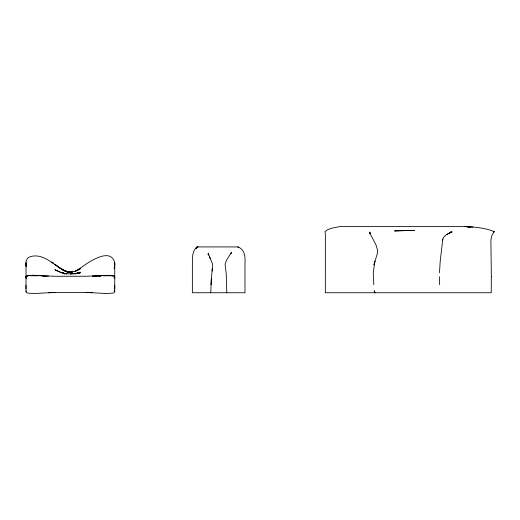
<?xml version="1.0" encoding="UTF-8"?>
<svg xmlns="http://www.w3.org/2000/svg" width="520" height="520" viewBox="0 0 520 520"><rect width="100%" height="100%" fill="white"/><g stroke="black" fill="none" stroke-linecap="round" stroke-linejoin="round"><path stroke-width="0.78" d="M114.745 285.252L114.731 291.967L113.672 293.02L107.068 293.56L92.294 292.747A130.397 102.726 0 0 0 85.833 292.552L54.912 292.552A129.038 100.588 0 0 0 48.451 292.747L33.683 293.56L27.073 293.02L26.013 291.967L26.006 285.252M114.745 265.272L114.745 263.53L114.745 264.18M26 264.322C25.707 261.391 26.715 257.927 29.757 256.834C45.721 251.693 56.407 269.861 70.376 272.344L66.8 271.921L68.594 272.142M26 263.341L26.046 262.275M208.351 253.714L208.299 255.112L208.214 253.448L210.139 258.219L209.489 256.978M210.763 292.747L211.347 278.811L212.362 268.639M439.478 272.76L440.219 261.086L442.793 239.258L442.526 240.506C442.663 235.19 449.183 233.708 452.004 231.595L451.646 232.369M114.745 263.874L114.127 268.743M211.022 284.908L211.361 278.824M231.075 253.929L231.511 252.219L226.609 260.124L225.076 264.16L226.258 274.216L226.792 292.747M114.68 264.999L114.465 266.799M114.127 278.005L114.745 276.952L114.218 276.081L108.485 275.334L85.833 276.263L54.912 276.263L32.266 275.334L27.807 275.646L26.266 276.289L26.072 277.843L26.006 277.466M212.043 271.005L212.647 264.16L210.067 258.083M26.006 277.075L26.266 276.341L26.195 277.446M26.006 291.649L26.195 290.94M208.182 254.56L208.344 253.838M369.928 232.206L369.454 232.785L369.954 232.369M195.812 248.157C191.886 252.323 192.621 258.472 192.368 263.744L192.368 292.747L244.978 292.747L244.978 263.744C245.343 257.329 245.154 249.516 237.848 246.922L238.823 247.54L237.861 246.922L197.061 246.922L195.982 248.157L197.093 246.922M197.789 246.922L196.45 248.157L198.068 246.922M196.047 248.157L197.548 246.922M446.322 234.663L450.313 232.733L448.292 233.578M27.807 275.646L26.533 276.25C33.547 273.956 41.255 276.445 48.451 276.081M76.602 273.669L80.216 272.181L75.153 273.884L80.216 272.584L75.153 273.721L80.216 272.831L70.376 273.858L75.153 273.65C68.114 274.411 61.041 273.5 54.912 269.704L64.591 273.897L63.115 273.253L66.8 273.761L63.115 273.247L64.591 273.845M114.218 276.081L108.485 275.327L92.294 276.25L96.98 275.945M94.634 276.4L96.98 276.244M98.54 276.146L100.88 275.99M103.22 275.841L110.987 275.717M98.54 275.847L105.56 275.392M29.757 275.717L37.524 275.841M407.44 230.438L394.466 230.939L414.466 230.367L407.44 230.438L413.569 230.36M42.991 276.198L46.111 276.4M466.719 226.811L470.6 227.24L464.418 226.428L472.921 227.24M450.45 231.842L451.893 232.459M64.344 273.761L63.115 273.058L64.344 273.786M63.115 270.257L59.189 267.657L66.8 271.765L63.115 270.108C68.484 273.676 75.14 272.012 80.216 268.827L75.153 271.252L80.216 268.534L77.63 270.108C85.495 264.257 110.474 245.518 114.731 262.821M54.912 264.433L59.189 267.579L54.912 264.271M114.478 276.289L114.68 277.843L114.647 276.523M114.127 290.147L114.745 291.649M370.136 233.662L369.733 232.733L376.129 245.291L377.683 250.679L377.41 253.149L373.945 264.947L374.894 261.086L373.262 272.76L373.782 284.668M369.818 232.778L369.564 232.056L369.974 233.786M26.195 278.57L26.098 276.523M114.647 277.101L114.745 277.778M26.032 264.427L26.286 266.799L26.006 263.855M439.66 284.668L439.446 276.699M114.731 262.782L114.745 264.322M26.006 264.18L26 263.53L26.006 265.272M114.745 264.505L114.745 288.86M26.006 264.505L26.006 288.86M85.833 292.552A129.038 100.588 0 0 1 92.294 292.747M48.451 292.747A130.397 102.726 0 0 1 54.912 292.552M491.335 276.738L491.244 292.747L325.332 292.747L325.364 234.078L324.987 231.686C328.712 227.851 335.276 227.812 340.243 226.428L468.878 226.428C477.256 227.656 486.343 228.053 494 231.686L491.881 235.489L490.9 239.974L491.335 276.738M493.994 231.686L493.89 232.278L494 231.686L493.441 231.179L493.994 231.686M72.748 271.954L68.594 272.058L63.115 270.133L68.594 272.058L72.748 271.954M66.8 273.819L63.115 273.221L66.8 273.819M64.344 273.618L63.115 272.954L64.357 273.65M53.384 263.204L51.805 262.1L53.384 263.204M374.894 292.747L374.173 290.713L374.849 292.747"/></g></svg>
